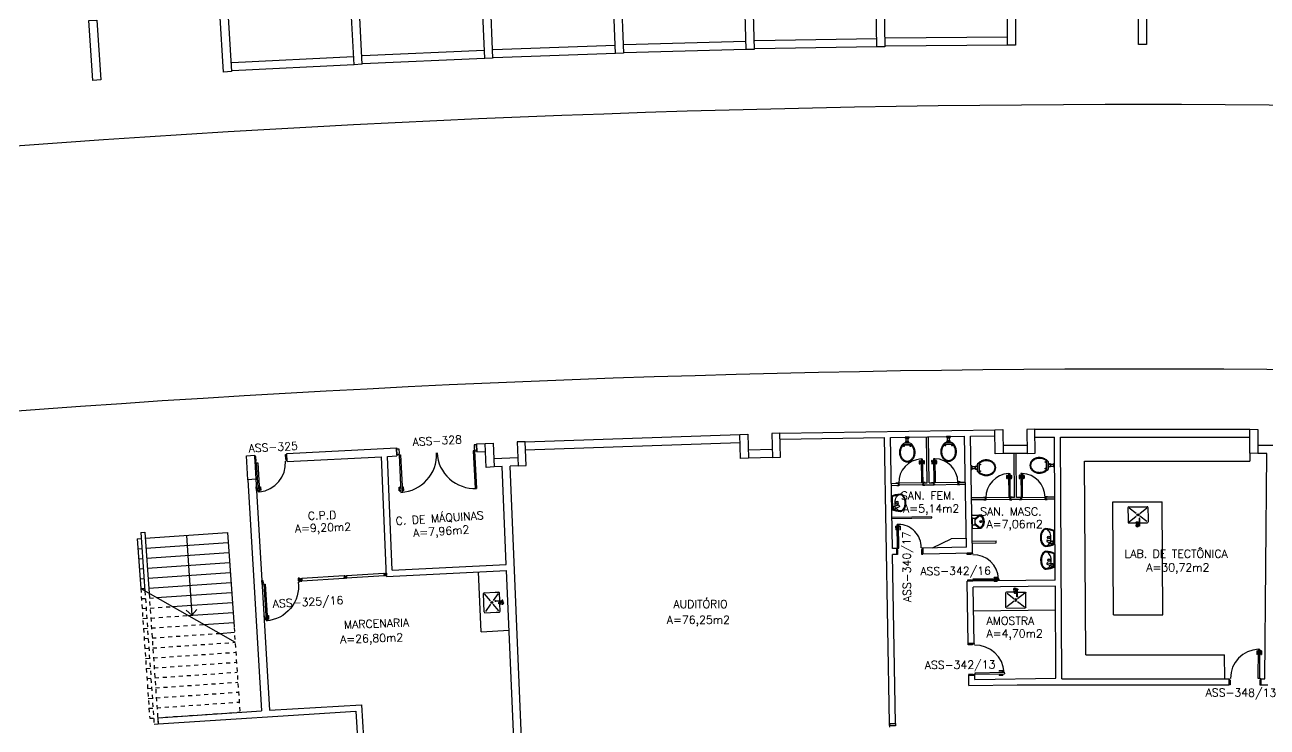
# Model space of a CAD drawing. Extents: x -152 to 150, y 325 to 437.
# Drawn here: x -27.46 to 3.58, y 367.29 to 384.86 of the extents above; entities that cross this region are included whole.
import ezdxf
from ezdxf.enums import TextEntityAlignment as Align

# ---------------------------------------------------------------- set-up
doc = ezdxf.new("R2010")
doc.units = 0
doc.header["$LTSCALE"] = 0.01
doc.header["$MEASUREMENT"] = 0
doc.linetypes.add('HIDDEN2', pattern=[0.1875, 0.125, -0.0625])
doc.layers.get('0').update_dxf_attribs({"linetype": 'CONTINUOUS'})
for name, color, linetype in [('ALV', 2, 'CONTINUOUS'), ('AREA', 2, 'CONTINUOUS'), ('BANC', 2, 'CONTINUOUS'), ('CARIMBO', 7, 'CONTINUOUS'), ('DIV', 2, 'CONTINUOUS'), ('ESC', 1, 'CONTINUOUS'), ('ESQ', 1, 'CONTINUOUS'), ('ESTR', 3, 'CONTINUOUS'), ('MACANETA', 2, 'CONTINUOUS'), ('MARCO', 2, 'CONTINUOUS'), ('MAÇANETA', 2, 'CONTINUOUS'), ('PEÇAS', 1, 'CONTINUOUS'), ('PISO', 1, 'CONTINUOUS'), ('PORTA', 2, 'CONTINUOUS'), ('SOLEIRA', 1, 'CONTINUOUS'), ('TEXTO', 2, 'CONTINUOUS'), ('TEXTO-ENDEREÇO', 2, 'CONTINUOUS')]:
    doc.layers.add(name, color=color, linetype=linetype)
doc.styles.add('UNB-100', font='simplex.shx', dxfattribs={"height": 3})
doc.styles.add('UNB-100-1', font='simplex.shx', dxfattribs={"height": 0.2})

# ---------------------------------------------------------------- blocks, each defined once
blk = doc.blocks.new('MICTR-P-SSC')
for p, q in [((0, 0.08), (0, 0.155)), ((0, 0.08), (0, -0.08)), ((0.081, 0.08), (0, 0.08)), ((0.01, 0.165), (0.205, 0.165)), ((0.168, 0.129), (0.08, 0.046)), ((0.08, -0.076), (0.08, 0.076)), ((0.151, 0.147), (0.083, 0.083)), ((0, -0.08), (0, -0.155)), ((0, -0.08), (0.081, -0.08)), ((0.01, -0.165), (0.205, -0.165)), ((0.168, -0.129), (0.08, -0.046)), ((0.151, -0.147), (0.083, -0.083))]:
    blk.add_line(p, q)
for radius in [0.025, 0.015]:
    blk.add_circle((0.22, 0), radius)
for centre, radius, start, end in [((0.01, 0.155), 0.01, 90, 180), ((0.09, 0.076), 0.01, 133.3634, 180), ((0.197, 0.098), 0.0675, 49.5319, 133.3634), ((0.197, 0.098), 0.0425, 49.5319, 133.3634), ((0.114, 0), 0.171, 357.4005, 49.5319), ((0.114, 0), 0.196, 358.2793, 49.5319), ((0.01, -0.155), 0.01, 180, 270), ((0.09, -0.076), 0.01, 180, 226.6366), ((0.197, -0.098), 0.0675, 226.6366, 310.4681), ((0.197, -0.098), 0.0425, 226.6366, 310.4681), ((0.114, 0), 0.171, 310.4681, 357.3509), ((0.114, 0), 0.196, 310.4681, 357.7012)]:
    blk.add_arc(centre, radius, start, end)
blk = doc.blocks.new('VDC-P')
for p, q in [((-0.127, 0.192), (0.127, 0.192)), ((-0.109, 0.202), (0.109, 0.202)), ((-0.068, 0.152), (0.068, 0.152)), ((-0.05, 0.152), (-0.03, 0.11)), ((-0.05, 0.015), (-0.05, 0)), ((-0.05, 0), (0.05, 0)), ((0.045, 0.02), (-0.045, 0.02)), ((-0.04, 0.025), (-0.04, 0.02)), ((0.035, 0.03), (-0.035, 0.03)), ((-0.03, 0.152), (-0.03, 0.11)), ((0.03, 0.11), (-0.03, 0.11)), ((0.03, 0.1), (-0.03, 0.1)), ((-0.025, 0.1), (-0.025, 0.03)), ((0.025, 0.1), (0.025, 0.03)), ((0.03, 0.152), (0.03, 0.11)), ((0.05, 0.152), (0.03, 0.11)), ((0.04, 0.025), (0.04, 0.02)), ((0.05, 0.015), (0.05, 0))]:
    blk.add_line(p, q)
for points in [[(0.16, 0.244, 0.050424), (0.18, 0.288, 0.082137), (0.195, 0.381, 0.082137), (0.18, 0.474, 0.090148), (0.138, 0.549, 0.104406), (0.073, 0.601, 0.117345), (0, 0.619, 0.117345), (-0.073, 0.601, 0.104406), (-0.138, 0.549, 0.090148), (-0.18, 0.474, 0.082137), (-0.195, 0.381, 0.082137)], [(-0.195, 0.381, 0.082137), (-0.18, 0.288, 0.050424), (-0.16, 0.244, 0.104406)], [(0.142, 0.254, 0.050424), (0.161, 0.295, 0.082137), (0.175, 0.381, 0.082137), (0.161, 0.468, 0.090148), (0.122, 0.536, 0.104406), (0.064, 0.583, 0.117345), (0, 0.599, 0.117345), (-0.064, 0.583, 0.104406), (-0.122, 0.536, 0.090148), (-0.161, 0.468, 0.082137), (-0.175, 0.381, 0.082137)], [(-0.175, 0.381, 0.082137), (-0.161, 0.295, 0.050424), (-0.142, 0.254, 0.050424)]]:
    blk.add_lwpolyline(points, format="xyb")
for centre in [(-0.083, 0.226), (0.083, 0.226)]:
    blk.add_circle(centre, 0.0101)
for centre, radius, start, end in [((0.08, 0.36), 0.266, 205.6863, 226.7558), ((0.08, 0.36), 0.246, 205.6863, 219.7706), ((-0.068, 0.202), 0.05, 226.7558, 270), ((-0.045, 0.015), 0.005, 90, 180), ((-0.035, 0.025), 0.005, 90, 180), ((-0.03, 0.105), 0.005, 90, 270), ((0.03, 0.105), 0.005, 270, 90), ((0.035, 0.025), 0.005, 0, 90), ((0.045, 0.015), 0.005, 360, 90), ((0.068, 0.202), 0.05, 270, 313.2442), ((-0.08, 0.36), 0.266, 313.2442, 334.3137), ((-0.08, 0.36), 0.246, 320.2294, 334.3137)]:
    blk.add_arc(centre, radius, start, end)
blk = doc.blocks.new('MACANETA')
at = {"layer": 'MACANETA'}
for p, q in [((-0.077, 0.052), (-0.077, 0.12)), ((-0.059, 0.052), (-0.059, 0.12)), ((-0.059, 0.075), (-0.036, 0.075)), ((-0.059, 0.052), (-0.036, 0.052)), ((-0.036, 0.044), (-0.036, 0.084)), ((-0.036, 0.084), (-0.03, 0.084)), ((-0.036, 0.044), (-0.03, 0.044)), ((0.006, 0.084), (0, 0.084)), ((0.006, 0.044), (0, 0.044)), ((0.006, 0.044), (0.006, 0.084)), ((0.029, 0.075), (0.006, 0.075)), ((0.029, 0.052), (0.006, 0.052)), ((0.029, 0.052), (0.029, 0.12)), ((0.047, 0.052), (0.047, 0.12))]:
    blk.add_line(p, q, dxfattribs=at)
for centre, start, end in [((-0.068, 0.12), 90, 180), ((-0.068, 0.052), 180, 270), ((-0.068, 0.12), 0, 90), ((-0.068, 0.052), 270, 0), ((0.038, 0.12), 90, 180), ((0.038, 0.052), 180, 270), ((0.038, 0.12), 0, 90), ((0.038, 0.052), 270, 0)]:
    blk.add_arc(centre, 0.00874, start, end, dxfattribs=at)
blk = doc.blocks.new('DOOR60-SSC')
at = {"layer": 'PORTA'}
for p, q in [((0.015, -0.6), (0.015, 0)), ((0.015, 0), (0.045, 0)), ((0.045, -0.6), (0.045, 0)), ((0.045, -0.6), (0.015, -0.6))]:
    blk.add_line(p, q, dxfattribs=at)
at = {"layer": 'PORTA', "color": 1}
blk.add_arc((0.015, 0), 0.6, 272.866, 0, dxfattribs=at)
at = {"layer": 'PORTA'}
blk.add_blockref('MACANETA', (0.045, -0.6), dxfattribs=at)
blk = doc.blocks.new('PD80-SSC')
at = {"color": 2}
for p, q in [((-0.777, 0.01), (-0.777, -0.03)), ((-0.777, 0.01), (-0.687, 0.01)), ((-0.687, 0), (-0.687, 0.01)), ((-0.075, 0), (0.075, 0)), ((-0.075, 0), (-0.075, -0.02)), ((0.075, -0.03), (0.075, 0)), ((-0.817, -0.065), (-0.817, -0.03)), ((-0.085, -0.03), (-0.817, -0.03)), ((-0.085, -0.065), (-0.817, -0.065)), ((-0.777, -0.105), (-0.777, -0.065)), ((-0.777, -0.105), (-0.687, -0.105)), ((-0.767, 0), (-0.767, -0.03)), ((-0.767, 0), (-0.687, 0)), ((-0.767, -0.095), (-0.767, -0.065)), ((-0.767, -0.095), (-0.687, -0.095)), ((-0.687, -0.095), (-0.687, -0.105)), ((-0.085, -0.03), (-0.085, -0.065)), ((-0.075, -0.02), (-0.04, -0.02)), ((-0.04, -0.03), (-0.04, -0.02)), ((-0.04, -0.03), (0.075, -0.03)), ((-0.075, -0.781), (-0.04, -0.781)), ((-0.075, -0.801), (-0.075, -0.781)), ((-0.075, -0.801), (0.075, -0.801)), ((-0.075, -0.802), (0.075, -0.802)), ((-0.04, -0.771), (0.075, -0.771)), ((-0.04, -0.771), (-0.04, -0.781)), ((0.075, -0.771), (0.075, -0.801))]:
    blk.add_line(p, q, dxfattribs=at)
at = {"color": 1}
blk.add_arc((-0.085, -0.03), 0.731, 182.6571, 270, dxfattribs=at)
blk = doc.blocks.new('PILAR-SSC')
blk.add_lwpolyline([(0.203, -42.962), (0.203, -44.462), (0.003, -44.462), (0.003, -42.962)], close=True)
blk = doc.blocks.new('ESCASS-SSC')
at = {"layer": 'ESC'}
for p, q in [((-0.6, -1.738), (-0.6, -3.271)), ((-0.5, -1.738), (-0.6, -1.738)), ((-0.5, -1.738), (-0.5, -3.204)), ((-2.66, -1.888), (-2.66, -4.249)), ((-0.6, -1.888), (-2.66, -1.888)), ((-0.6, -2.138), (-2.66, -2.138)), ((-0.4, -1.888), (-0.5, -1.888)), ((-0.4, -2.138), (-0.5, -2.138)), ((-0.4, -1.888), (-0.4, -3.138)), ((-0.6, -2.388), (-2.66, -2.388)), ((-0.4, -2.388), (-0.5, -2.388)), ((-0.6, -2.638), (-2.66, -2.638)), ((-0.4, -2.638), (-0.5, -2.638)), ((-0.6, -2.888), (-2.66, -2.888)), ((-0.4, -2.888), (-0.5, -2.888)), ((-0.4, -3.138), (-2.66, -4.638)), ((-0.6, -3.138), (-2.66, -3.138)), ((-0.777, -3.388), (-2.66, -3.388)), ((-0.4, -3.138), (-0.5, -3.138)), ((-1.153, -3.638), (-2.66, -3.638)), ((-1.53, -3.888), (-2.66, -3.888)), ((-1.907, -4.138), (-2.66, -4.138)), ((-2.283, -4.388), (-2.66, -4.388))]:
    blk.add_line(p, q, dxfattribs=at)
at = {"layer": 'ESC', "linetype": 'HIDDEN2'}
for p, q in [((-0.6, -3.388), (-0.777, -3.388)), ((-0.6, -3.271), (-0.6, -6.538)), ((-0.5, -3.204), (-0.5, -6.538)), ((-0.4, -3.388), (-0.5, -3.388)), ((-0.4, -3.138), (-0.4, -6.388)), ((-0.6, -3.638), (-1.153, -3.638)), ((-0.4, -3.638), (-0.5, -3.638)), ((-0.6, -3.888), (-1.53, -3.888)), ((-0.4, -3.888), (-0.5, -3.888)), ((-2.66, -4.268), (-2.66, -6.388)), ((-0.6, -4.138), (-1.907, -4.138)), ((-0.4, -4.138), (-0.5, -4.138)), ((-0.6, -4.638), (-2.66, -4.638)), ((-0.6, -4.388), (-2.283, -4.388)), ((-0.4, -4.388), (-0.5, -4.388)), ((-0.4, -4.638), (-0.5, -4.638)), ((-0.6, -4.888), (-2.66, -4.888)), ((-0.4, -4.888), (-0.5, -4.888)), ((-0.6, -5.138), (-2.66, -5.138)), ((-0.4, -5.138), (-0.5, -5.138)), ((-0.6, -5.388), (-2.66, -5.388)), ((-0.4, -5.388), (-0.5, -5.388)), ((-0.6, -5.638), (-2.66, -5.638)), ((-0.6, -5.888), (-2.66, -5.888)), ((-0.4, -5.638), (-0.5, -5.638)), ((-0.4, -5.888), (-0.5, -5.888)), ((-0.6, -6.138), (-2.66, -6.138)), ((-0.4, -6.138), (-0.5, -6.138)), ((-0.6, -6.388), (-2.66, -6.388)), ((-0.4, -6.388), (-0.5, -6.388)), ((-0.5, -6.538), (-0.6, -6.538))]:
    blk.add_line(p, q, dxfattribs=at)
blk = doc.blocks.new('ESCASSS-SSC')
at = {"layer": 'ALV', "xscale": -1}
blk.add_blockref('ESCASS-SSC', (0, 0), dxfattribs=at)
blk = doc.blocks.new('PTDP-SSC')
at = {"color": 2}
for p, q in [((0.055, 1.015), (0.09, 1.015)), ((0.055, 0.075), (0.055, 1.015)), ((0.09, 0.075), (0.09, 1.015)), ((1.91, 0.075), (1.91, 1.015)), ((1.945, 1.015), (1.91, 1.015)), ((1.945, 0.075), (1.945, 1.015)), ((0.05, 0.075), (0, 0.075)), ((0, 0.075), (0, -0.075)), ((0.05, 0.04), (0.05, 0.075)), ((0.06, 0.04), (0.05, 0.04)), ((0.055, 0.075), (0.09, 0.075)), ((0.06, -0.075), (0.06, 0.04)), ((1.945, 0.075), (1.91, 0.075)), ((1.94, -0.075), (1.94, 0.04)), ((1.94, 0.04), (1.95, 0.04)), ((1.95, 0.04), (1.95, 0.075)), ((1.95, 0.075), (2, 0.075)), ((2, 0.075), (2, -0.075)), ((0, -0.075), (0.06, -0.075)), ((2, -0.075), (1.94, -0.075))]:
    blk.add_line(p, q, dxfattribs=at)
at = {"color": 1}
for centre, start, end in [((0.055, 0.075), 0, 90), ((1.945, 0.075), 90, 180)]:
    blk.add_arc(centre, 0.94, start, end, dxfattribs=at)
blk = doc.blocks.new('INOXA1-P')
for p, q in [((0.043, 0.008), (0.043, -0.022)), ((0.062, 0.04), (0.071, 0.04)), ((0.131, 0.048), (0.076, 0.043)), ((0.131, -0.002), (0.076, 0.003)), ((0.12, 0.23), (0.12, 0.047)), ((0.22, 0.25), (0.14, 0.25)), ((0.15, 0.22), (0.287, 0.043)), ((0.5, 0.25), (0.22, 0.25)), ((0.353, 0.043), (0.49, 0.22)), ((0.52, 0.23), (0.52, -0.23)), ((0.22, -0.027), (0.054, -0.027)), ((0.22, -0.037), (0.054, -0.037)), ((0.063, -0.003), (0.063, -0.021)), ((0.12, -0.001), (0.12, -0.027)), ((0.12, -0.037), (0.12, -0.23)), ((0.22, -0.25), (0.14, -0.25)), ((0.15, -0.22), (0.287, -0.043)), ((0.231, -0.027), (0.22, -0.027)), ((0.231, -0.037), (0.22, -0.037)), ((0.5, -0.25), (0.22, -0.25)), ((0.353, -0.043), (0.49, -0.22))]:
    blk.add_line(p, q)
blk.add_lwpolyline([(0.076, 0.003), (0.072, 0.004), (0.069, 0.009), (0.067, 0.015), (0.066, 0.023), (0.067, 0.031), (0.069, 0.037), (0.072, 0.042), (0.076, 0.043)])
blk.add_lwpolyline([(0.131, 0.048), (0.137, 0.046), (0.143, 0.041), (0.147, 0.033), (0.148, 0.023), (0.147, 0.013), (0.143, 0.006), (0.137, 0), (0.131, -0.002), (0.125, 0), (0.119, 0.006), (0.115, 0.013), (0.114, 0.023), (0.115, 0.033), (0.119, 0.041), (0.125, 0.046)], close=True)
for radius in [0.0266, 0.0163]:
    blk.add_circle((0.32, 0), radius)
for centre, radius, start, end in [((0.054, 0.023), 0.0349, 36.1705, 252.2568), ((0.054, 0.023), 0.0189, 62.7367, 235.7375), ((0.073, -0.003), 0.01, 102.8285, 180), ((0.054, 0.023), 0.0349, 285.5373, 323.9987), ((0.14, 0.23), 0.02, 90, 180), ((0.5, 0.23), 0.02, 360, 90), ((0.054, -0.032), 0.0145, 20.161, 339.839), ((0.054, -0.032), 0.005, 90.0037, 269.9963), ((0.14, -0.23), 0.02, 180, 270), ((0.231, -0.032), 0.00738, 222.6559, 137.3441), ((0.231, -0.032), 0.005, 269.9935, 90.0065), ((0.5, -0.23), 0.02, 270, 360)]:
    blk.add_arc(centre, radius, start, end)
blk = doc.blocks.new('LAVAT-P')
for p, q in [((-0.17, 0), (0.17, 0)), ((-0.157, -0.02), (0.157, -0.02)), ((0.063, -0.173), (0.094, -0.055)), ((0.069, -0.185), (0.09, -0.192)), ((0.102, -0.187), (0.151, -0.074))]:
    blk.add_line(p, q)
for points in [[(-0.225, -0.214, 0.136108), (-0.208, -0.262, 0.106861), (-0.155, -0.311, 0.073747), (-0.087, -0.339, 0.060305), (0, -0.349, 0.060305), (0.087, -0.339, 0.073747), (0.155, -0.311, 0.106861), (0.208, -0.262, 0.136108), (0.225, -0.214, 0.062982)], [(0.083, -0.096, 0.121735), (-0.082, -0.096, 0.073747), (-0.145, -0.122, 0.106861), (-0.192, -0.165, 0.153587), (-0.205, -0.208, 0.153587)], [(-0.205, -0.208, 0.153587), (-0.192, -0.251, 0.106861), (-0.145, -0.294, 0.073747), (-0.082, -0.32, 0.060305), (0, -0.329, 0.060305), (0.082, -0.32, 0.073747), (0.145, -0.294, 0.106861), (0.192, -0.251, 0.153587), (0.205, -0.208, 0.153587), (0.192, -0.165, 0.106861), (0.145, -0.122, 0.014792), (0.133, -0.115, 0.039243)]]:
    blk.add_lwpolyline(points, format="xyb")
for centre, radius in [((0, -0.135), 0.0347), ((0, -0.135), 0.0265), ((0.122, -0.065), 0.03)]:
    blk.add_circle(centre, radius)
for centre, radius, start, end in [((0.376, -0.254), 0.602, 155.0201, 176.1902), ((-0.376, -0.254), 0.602, 3.8098, 24.9799), ((0.376, -0.254), 0.582, 156.2686, 173.4578), ((0.073, -0.176), 0.01, 165.2139, 250.8603), ((0.122, -0.065), 0.0361, 302.4689, 199.2518), ((0.093, -0.183), 0.01, 250.8603, 336.5068), ((-0.376, -0.254), 0.582, 6.5422, 23.7314)]:
    blk.add_arc(centre, radius, start, end)
blk = doc.blocks.new('DOOR-60-SSC')
at = {"layer": 'PORTA'}
for p, q in [((-0.045, -0.6), (-0.045, 0)), ((-0.015, 0), (-0.045, 0)), ((-0.015, -0.6), (-0.015, 0)), ((-0.045, -0.6), (-0.015, -0.6))]:
    blk.add_line(p, q, dxfattribs=at)
at = {"layer": 'PORTA', "color": 1}
blk.add_arc((-0.015, 0), 0.6, 180, 267.134, dxfattribs=at)
at = {"layer": 'PORTA'}
blk.add_blockref('MACANETA', (-0.015, -0.6), dxfattribs=at)
blk = doc.blocks.new('DIVMT-SSC')
for p, q in [((0, 0.005), (0, -0.005)), ((0, -0.005), (0, 0.005)), ((-0.03, -0.03), (-0.03, -0.97)), ((0.006, -0.03), (-0.006, -0.03)), ((-0.005, 0), (0.005, 0)), ((0.005, 0), (-0.005, 0)), ((0.006, -0.02), (0.006, -0.03)), ((0.03, -0.03), (0.03, -0.97)), ((0.03, -0.97), (-0.03, -0.97)), ((-0.006, -0.98), (-0.006, -0.97)), ((-0.006, -0.98), (0.006, -0.98)), ((0.006, -1.001), (-0.006, -1.001)), ((0.005, -0.97), (-0.005, -0.97)), ((0, -0.994), (0, -1.007)), ((0, -1.02), (0, -1.021)), ((0.006, -0.98), (0.006, -0.97))]:
    blk.add_line(p, q)
blk.add_lwpolyline([(0.006, -0.02), (-0.006, -0.02), (0.006, -0.02), (0.006, -0.03), (0.03, -0.03), (0.03, -0.008), (0.02, -0.008), (0.02, 0.008), (0.03, 0.008), (0.03, 0.03), (0.006, 0.03), (0.006, 0.02), (-0.006, 0.02), (-0.006, 0.03), (-0.03, 0.03), (-0.03, 0.008), (-0.02, 0.008), (-0.02, -0.008), (-0.03, -0.008), (-0.03, -0.03), (-0.006, -0.03), (-0.006, -0.02), (-0.006, -0.03)])
blk = doc.blocks.new('PDV2E-SSC')
at = {"layer": 'DIV'}
for p, q in [((0.076, 0.05), (0.076, 0.965)), ((0.106, 0.965), (0.076, 0.965)), ((0.106, 0.05), (0.106, 0.965)), ((0.034, 0.925), (0.034, 0.835)), ((0.034, 0.925), (0.074, 0.925)), ((0.044, 0.835), (0.034, 0.835)), ((0.044, 0.915), (0.044, 0.835)), ((0.044, 0.915), (0.074, 0.915)), ((0.148, 0.925), (0.108, 0.925)), ((0.138, 0.915), (0.108, 0.915)), ((0.138, 0.915), (0.138, 0.835)), ((0.138, 0.835), (0.148, 0.835)), ((0.148, 0.925), (0.148, 0.835)), ((0.031, 0.05), (0.031, -0.05)), ((0.051, 0.05), (0.031, 0.05)), ((0.051, 0.02), (0.051, 0.05)), ((0.051, 0.02), (0.061, 0.02)), ((0.061, -0.05), (0.061, 0.02)), ((0.076, 0.05), (0.106, 0.05)), ((0.95, 0.02), (0.94, 0.02)), ((0.94, -0.05), (0.94, 0.02)), ((0.95, 0.02), (0.95, 0.05)), ((0.95, 0.05), (0.97, 0.05)), ((0.97, 0.05), (0.97, 0.035)), ((0.97, 0.035), (0.97, -0.035)), ((0.031, -0.05), (0.061, -0.05)), ((0.97, -0.05), (0.94, -0.05)), ((0.97, -0.035), (0.97, -0.05))]:
    blk.add_line(p, q, dxfattribs=at)
at = {"layer": 'DIV', "color": 1}
blk.add_arc((0.076, 0.1), 0.865, 356.6786, 90, dxfattribs=at)
blk = doc.blocks.new('A$C73356FFD')
at = {"layer": 'DIV'}
for p, q in [((0.025, 0.03), (0.035, 0.03)), ((0.035, 0.03), (0.025, 0.03)), ((0.03, 0.025), (0.03, 0.035)), ((0.03, 0.035), (0.03, 0.025))]:
    blk.add_line(p, q, dxfattribs=at)
blk.add_lwpolyline([(0.009, 0.036), (0, 0.036), (0, 0.06), (0.022, 0.06), (0.022, 0.05), (0.038, 0.05), (0.038, 0.06), (0.06, 0.06), (0.06, 0.036), (0.05, 0.036), (0.05, 0.024), (0.06, 0.024), (0.06, 0), (0.038, 0), (0.038, 0.01), (0.022, 0.01), (0.022, 0), (0, 0), (0, 0.024), (0.009, 0.024)], close=True, dxfattribs=at)
blk = doc.blocks.new('A$C282A6B1B')
at = {"linetype": 'Continuous'}
blk.add_blockref('A$C73356FFD', (0, 0), dxfattribs=at)

msp = doc.modelspace()

# ---------------------------------------------------------------- linework, layer by layer
at = {"layer": 'ALV'}
for p, q in [((-12.713, 384.339), (-15.762, 384.236)), ((-9.445, 384.438), (-12.494, 384.36)), ((-6.176, 384.508), (-9.225, 384.456)), ((-6.173, 384.308), (-9.222, 384.256)), ((-2.906, 384.551), (-5.956, 384.525)), ((-2.905, 384.351), (-5.955, 384.325)), ((-19.247, 384.059), (-22.293, 383.904)), ((-15.981, 384.213), (-19.028, 384.083)), ((-15.972, 384.013), (-19.019, 383.884)), ((-12.706, 384.139), (-15.755, 384.036)), ((-9.44, 384.238), (-12.489, 384.16)), ((-19.237, 383.86), (-22.283, 383.704)), ((-8.595, 374.642), (-3.223, 374.733)), ((-2.223, 374.742), (3.15, 374.742)), ((-16.18, 374.38), (-15.963, 374.391)), ((-16.18, 374.38), (-16.167, 374.18)), ((-14.964, 374.433), (-9.594, 374.616)), ((-14.957, 374.233), (-9.587, 374.416)), ((-8.592, 374.492), (-5.981, 374.536)), ((-5.859, 367.382), (-5.981, 374.536)), ((-5.831, 374.539), (-3.981, 374.57)), ((-5.784, 371.759), (-5.831, 374.539)), ((-3.934, 371.791), (-3.981, 374.57)), ((-3.831, 374.573), (-3.22, 374.583)), ((-3.782, 371.643), (-3.831, 374.573)), ((-2.223, 374.542), (-1.735, 374.542)), ((-1.714, 370.966), (-1.735, 374.542)), ((-1.585, 374.542), (3.15, 374.542)), ((-1.55, 368.502), (-1.585, 374.542)), ((-20.919, 374.137), (-18.177, 374.277)), ((-20.908, 373.934), (-20.919, 374.137)), ((-20.908, 373.938), (-18.551, 374.058)), ((-18.423, 371.061), (-18.551, 374.058)), ((-18.401, 374.066), (-18.164, 374.078)), ((-18.28, 371.218), (-18.401, 374.066)), ((-18.177, 374.277), (-18.164, 374.078)), ((-16.167, 374.18), (-15.952, 374.191)), ((-8.784, 374.237), (-9.384, 374.221)), ((-2.419, 374.34), (-3.019, 374.335)), ((-2.418, 374.14), (-3.018, 374.135)), ((3.569, 374.138), (3.344, 374.14)), ((3.946, 374.335), (3.346, 374.34)), ((3.522, 368.502), (3.569, 374.138)), ((-15.146, 374.025), (-15.746, 374)), ((-15.537, 373.808), (-15.737, 373.8)), ((-15.433, 371.364), (-15.537, 373.808)), ((-15.138, 373.825), (-15.338, 373.817)), ((-14.581, 356.043), (-15.338, 373.817)), ((-8.779, 374.037), (-9.379, 374.022)), ((-21.891, 373.482), (-21.546, 367.702)), ((-21.692, 373.494), (-21.347, 367.714)), ((-5.685, 371.761), (-5.784, 371.759)), ((-5.683, 371.611), (-5.781, 371.609)), ((-5.709, 367.385), (-5.781, 371.609)), ((-5.685, 371.761), (-5.683, 371.611)), ((-3.934, 371.791), (-5.024, 371.772)), ((-5.024, 371.772), (-5.022, 371.622)), ((-3.782, 371.643), (-5.022, 371.622)), ((-18.28, 371.218), (-15.433, 371.364)), ((-18.423, 371.061), (-15.427, 371.214)), ((-14.78, 356.034), (-15.427, 371.214)), ((-1.714, 370.966), (-3.92, 370.941)), ((-3.893, 369.383), (-3.92, 370.941)), ((-1.713, 370.816), (-3.767, 370.793)), ((-3.743, 369.385), (-3.767, 370.793)), ((-1.7, 368.519), (-1.713, 370.816)), ((-3.743, 369.385), (-3.893, 369.384)), ((-3.728, 368.584), (-3.878, 368.582)), ((-3.875, 368.331), (-3.878, 368.582)), ((-3.727, 368.484), (-3.728, 368.584)), ((-3.727, 368.484), (-1.7, 368.519)), ((-1.55, 368.502), (2.62, 368.502)), ((2.62, 368.502), (2.623, 368.352)), ((3.421, 368.502), (3.522, 368.502)), ((3.421, 368.502), (3.425, 368.352)), ((-3.875, 368.331), (-2.668, 368.352)), ((-2.669, 368.352), (2.623, 368.352)), ((3.425, 368.352), (3.595, 368.352)), ((-21.347, 367.714), (-19.051, 367.851)), ((-19.051, 367.851), (-18.931, 365.838)), ((-24.141, 367.528), (-21.546, 367.702)), ((-24.141, 367.528), (-24.131, 367.379)), ((-24.132, 367.379), (-19.192, 367.692)), ((-19.192, 367.692), (-19.081, 365.831))]:
    msp.add_line(p, q, dxfattribs=at)
at = {"layer": 'BANC'}
for p, q in [((3.144, 374.142), (3.147, 373.942)), ((-0.981, 373.942), (3.147, 373.942)), ((-0.954, 369.102), (-0.981, 373.942)), ((-0.259, 370.102), (-0.275, 372.932)), ((-0.275, 372.932), (0.955, 372.932)), ((0.971, 370.102), (0.955, 372.932)), ((-16.062, 369.679), (-16.126, 371.178)), ((-1.71, 370.216), (-3.757, 370.193)), ((-0.259, 370.102), (0.971, 370.102)), ((-16.062, 369.679), (-15.363, 369.715)), ((-0.954, 369.102), (2.513, 369.102)), ((2.52, 368.501), (2.513, 369.102))]:
    msp.add_line(p, q, dxfattribs=at)
at = {"layer": 'DIV'}
for p, q in [((-4.912, 373.404), (-4.931, 374.554)), ((-4.862, 373.405), (-4.881, 374.555)), ((-2.733, 373.037), (-2.743, 374.137)), ((-2.683, 373.038), (-2.693, 374.138)), ((-5.812, 373.389), (-5.642, 373.392)), ((-5.811, 373.339), (-5.641, 373.342)), ((-5.642, 373.392), (-5.641, 373.342)), ((-5.012, 373.403), (-4.912, 373.404)), ((-5.012, 373.403), (-5.011, 373.353)), ((-5.011, 373.353), (-4.761, 373.357)), ((-4.862, 373.405), (-4.762, 373.407)), ((-4.762, 373.407), (-4.761, 373.357)), ((-4.132, 373.418), (-3.962, 373.42)), ((-4.132, 373.418), (-4.131, 373.368)), ((-4.131, 373.368), (-3.961, 373.37)), ((-3.463, 373.031), (-3.805, 373.028)), ((-3.463, 372.981), (-3.804, 372.978)), ((-3.463, 373.031), (-3.463, 372.981)), ((-2.733, 373.037), (-2.833, 373.036)), ((-2.833, 373.036), (-2.833, 372.986)), ((-2.583, 372.989), (-2.833, 372.986)), ((-2.583, 373.039), (-2.683, 373.038)), ((-2.583, 373.039), (-2.583, 372.989)), ((-1.726, 373.046), (-1.953, 373.044)), ((-1.953, 373.044), (-1.953, 372.994)), ((-1.726, 372.996), (-1.953, 372.994)), ((-3.786, 371.944), (-3.188, 371.951)), ((-3.786, 371.894), (-3.188, 371.901)), ((-3.188, 371.901), (-3.188, 371.951)), ((-20.588, 370.974), (-20.589, 370.974)), ((-20.562, 370.976), (-20.576, 370.975)), ((-20.569, 370.982), (-20.569, 370.969)), ((-20.548, 370.983), (-20.539, 370.984)), ((-20.548, 370.971), (-20.548, 370.983)), ((-20.548, 370.971), (-20.538, 370.972)), ((-19.486, 371.075), (-20.54, 371.008)), ((-20.54, 371.008), (-20.537, 370.948)), ((-20.539, 370.983), (-20.538, 370.973)), ((-19.483, 371.015), (-20.537, 370.948)), ((-19.464, 371.077), (-19.486, 371.075)), ((-19.486, 371.075), (-19.483, 371.015)), ((-19.486, 371.075), (-19.485, 371.051)), ((-19.475, 371.052), (-19.485, 371.051)), ((-19.475, 371.052), (-19.485, 371.051)), ((-19.485, 371.05), (-19.484, 371.04)), ((-19.475, 371.04), (-19.484, 371.039)), ((-19.475, 371.04), (-19.484, 371.039)), ((-19.483, 371.015), (-19.484, 371.039)), ((-19.483, 371.015), (-19.484, 371.036)), ((-19.484, 371.036), (-19.483, 371.018)), ((-19.461, 371.017), (-19.483, 371.015)), ((-19.475, 371.04), (-19.475, 371.052)), ((-19.475, 371.052), (-19.475, 371.04)), ((-19.464, 371.077), (-19.464, 371.067)), ((-19.464, 371.067), (-19.448, 371.068)), ((-19.461, 371.027), (-19.445, 371.028)), ((-19.461, 371.017), (-19.461, 371.027)), ((-19.449, 371.048), (-19.46, 371.047)), ((-19.46, 371.047), (-19.449, 371.048)), ((-19.454, 371.042), (-19.455, 371.052)), ((-19.455, 371.052), (-19.454, 371.042)), ((-19.449, 371.078), (-19.427, 371.079)), ((-19.449, 371.078), (-19.448, 371.068)), ((-19.445, 371.018), (-19.445, 371.028)), ((-19.445, 371.018), (-19.423, 371.019)), ((-19.434, 371.055), (-19.425, 371.055)), ((-19.434, 371.055), (-19.434, 371.043)), ((-19.434, 371.043), (-19.424, 371.043)), ((-19.425, 371.055), (-19.427, 371.079)), ((-19.424, 371.043), (-19.423, 371.019))]:
    msp.add_line(p, q, dxfattribs=at)
msp.add_lwpolyline([(-5.797, 372.509), (-4.797, 372.526), (-4.797, 372.556), (-5.797, 372.539)], dxfattribs=at)
at = {"layer": 'ESC'}
for p, q in [((-23.424, 372.088), (-23.286, 370.093)), ((-23.286, 370.093), (-23.429, 370.219)), ((-23.286, 370.093), (-23.163, 370.237))]:
    msp.add_line(p, q, dxfattribs=at)
at = {"layer": 'ESQ'}
for p, q in [((-18.101, 373.293), (-18.111, 373.293)), ((-18.105, 373.203), (-18.111, 373.293)), ((-18.105, 373.203), (-18.065, 373.205)), ((-18.096, 373.213), (-18.101, 373.293)), ((-18.096, 373.213), (-18.066, 373.215)), ((-18.001, 373.219), (-18.031, 373.217)), ((-17.991, 373.21), (-18.031, 373.207)), ((-18.006, 373.299), (-17.997, 373.3)), ((-18.001, 373.219), (-18.006, 373.299)), ((-17.991, 373.21), (-17.996, 373.3)), ((-5.703, 372.321), (-5.702, 372.231)), ((-5.703, 372.321), (-5.664, 372.321)), ((-5.692, 372.231), (-5.702, 372.231)), ((-5.693, 372.311), (-5.692, 372.231)), ((-5.693, 372.311), (-5.663, 372.311)), ((-5.629, 372.362), (-5.664, 372.361)), ((-5.655, 371.771), (-5.664, 372.361)), ((-5.62, 371.772), (-5.629, 372.362)), ((-5.589, 372.322), (-5.629, 372.322)), ((-5.598, 372.312), (-5.628, 372.312)), ((-5.598, 372.312), (-5.597, 372.232)), ((-5.597, 372.232), (-5.587, 372.232)), ((-5.589, 372.322), (-5.587, 372.232)), ((-5.685, 371.761), (-5.665, 371.761)), ((-5.685, 371.761), (-5.683, 371.611)), ((-5.653, 371.611), (-5.683, 371.611)), ((-5.665, 371.761), (-5.664, 371.726)), ((-5.654, 371.726), (-5.664, 371.726)), ((-5.655, 371.771), (-5.62, 371.772)), ((-5.654, 371.726), (-5.653, 371.611)), ((-5.054, 371.736), (-5.053, 371.621)), ((-5.054, 371.736), (-5.044, 371.736)), ((-5.053, 371.621), (-5.023, 371.621)), ((-5.025, 371.771), (-5.045, 371.771)), ((-5.045, 371.771), (-5.044, 371.736)), ((-5.025, 371.771), (-5.023, 371.621)), ((-5.024, 371.771), (-5.022, 371.621)), ((-5.859, 367.383), (-5.709, 367.385)), ((-5.859, 367.382), (-5.709, 367.385)), ((-5.858, 367.332), (-5.859, 367.382)), ((-5.823, 367.333), (-5.858, 367.332)), ((-5.858, 367.327), (-5.858, 367.292)), ((-5.823, 367.323), (-5.823, 367.333)), ((-5.708, 367.325), (-5.823, 367.323)), ((-5.709, 367.385), (-5.708, 367.325))]:
    msp.add_line(p, q, dxfattribs=at)
msp.add_arc((-5.634, 371.792), 0.57, 358.8954, 89.4724, dxfattribs=at)
at = {"layer": 'ESTR'}
for points in [[(-3.023, 374.735), (-3.018, 374.135), (-3.218, 374.133), (-3.223, 374.733)], [(-2.423, 374.74), (-2.418, 374.14), (-2.218, 374.142), (-2.223, 374.742)], [(3.35, 374.74), (3.344, 374.14), (3.144, 374.142), (3.15, 374.742)], [(-15.763, 374.399), (-15.737, 373.8), (-15.937, 373.791), (-15.962, 374.391)], [(-15.163, 374.425), (-15.138, 373.825), (-14.938, 373.834), (-14.963, 374.433)], [(-9.394, 374.621), (-9.379, 374.022), (-9.579, 374.016), (-9.594, 374.616)], [(-8.794, 374.637), (-8.779, 374.037), (-8.579, 374.042), (-8.594, 374.642)], [(-21.727, 374.093), (-21.692, 373.494), (-21.891, 373.482), (-21.927, 374.081)]]:
    msp.add_lwpolyline(points, close=True, dxfattribs=at)
at = {"layer": 'MARCO'}
for p, q in [((-4.087, 373.428), (-4.137, 373.427)), ((-4.137, 373.427), (-4.137, 373.417)), ((-4.087, 373.418), (-4.087, 373.428)), ((-5.687, 373.401), (-5.637, 373.402)), ((-5.687, 373.391), (-5.687, 373.401)), ((-5.676, 373.331), (-5.676, 373.341)), ((-5.626, 373.332), (-5.676, 373.331)), ((-5.642, 373.392), (-5.637, 373.392)), ((-5.641, 373.342), (-5.626, 373.342)), ((-5.637, 373.402), (-5.637, 373.392)), ((-5.637, 373.392), (-5.627, 373.392)), ((-5.627, 373.392), (-5.626, 373.357)), ((-5.626, 373.357), (-5.616, 373.357)), ((-5.626, 373.342), (-5.626, 373.332)), ((-5.616, 373.342), (-5.626, 373.342)), ((-5.616, 373.357), (-5.616, 373.342)), ((-5.036, 373.367), (-5.036, 373.352)), ((-5.026, 373.367), (-5.036, 373.367)), ((-5.036, 373.352), (-5.026, 373.352)), ((-5.027, 373.402), (-5.026, 373.367)), ((-5.017, 373.402), (-5.027, 373.402)), ((-5.011, 373.353), (-5.026, 373.352)), ((-5.026, 373.352), (-5.026, 373.342)), ((-5.026, 373.342), (-4.976, 373.343)), ((-4.967, 373.413), (-5.017, 373.412)), ((-5.017, 373.412), (-5.017, 373.402)), ((-5.012, 373.403), (-5.017, 373.402)), ((-4.976, 373.343), (-4.976, 373.353)), ((-4.967, 373.403), (-4.967, 373.413)), ((-4.807, 373.416), (-4.757, 373.417)), ((-4.807, 373.406), (-4.807, 373.416)), ((-4.796, 373.346), (-4.796, 373.356)), ((-4.746, 373.347), (-4.796, 373.346)), ((-4.762, 373.407), (-4.757, 373.407)), ((-4.761, 373.357), (-4.746, 373.357)), ((-4.757, 373.417), (-4.757, 373.407)), ((-4.757, 373.407), (-4.747, 373.407)), ((-4.747, 373.407), (-4.746, 373.372)), ((-4.746, 373.372), (-4.736, 373.372)), ((-4.746, 373.357), (-4.746, 373.347)), ((-4.736, 373.357), (-4.746, 373.357)), ((-4.736, 373.372), (-4.736, 373.357)), ((-4.156, 373.382), (-4.156, 373.367)), ((-4.146, 373.382), (-4.156, 373.382)), ((-4.156, 373.367), (-4.146, 373.367)), ((-4.147, 373.417), (-4.146, 373.382)), ((-4.137, 373.417), (-4.147, 373.417)), ((-4.131, 373.368), (-4.146, 373.367)), ((-4.146, 373.367), (-4.146, 373.357)), ((-4.146, 373.357), (-4.096, 373.358)), ((-4.132, 373.418), (-4.137, 373.417)), ((-4.096, 373.358), (-4.096, 373.368)), ((-3.508, 373.041), (-3.458, 373.041)), ((-3.508, 373.031), (-3.508, 373.041)), ((-3.498, 372.971), (-3.498, 372.981)), ((-3.448, 372.971), (-3.498, 372.971)), ((-3.463, 373.031), (-3.458, 373.031)), ((-3.463, 372.981), (-3.448, 372.981)), ((-3.458, 373.041), (-3.458, 373.031)), ((-3.458, 373.031), (-3.448, 373.031)), ((-3.448, 373.031), (-3.448, 372.996)), ((-3.448, 372.996), (-3.438, 372.996)), ((-3.448, 372.981), (-3.448, 372.971)), ((-3.438, 372.981), (-3.448, 372.981)), ((-3.438, 372.996), (-3.438, 372.981)), ((-2.858, 373.001), (-2.858, 372.986)), ((-2.848, 373.001), (-2.858, 373.001)), ((-2.858, 372.986), (-2.848, 372.986)), ((-2.848, 373.036), (-2.848, 373.001)), ((-2.838, 373.036), (-2.848, 373.036)), ((-2.833, 372.986), (-2.848, 372.986)), ((-2.848, 372.986), (-2.848, 372.976)), ((-2.848, 372.976), (-2.798, 372.977)), ((-2.788, 373.047), (-2.838, 373.046)), ((-2.838, 373.046), (-2.838, 373.036)), ((-2.833, 373.036), (-2.838, 373.036)), ((-2.798, 372.977), (-2.798, 372.987)), ((-2.788, 373.037), (-2.788, 373.047)), ((-2.628, 373.048), (-2.578, 373.049)), ((-2.628, 373.038), (-2.628, 373.048)), ((-2.618, 372.978), (-2.618, 372.988)), ((-2.568, 372.979), (-2.618, 372.978)), ((-2.583, 373.039), (-2.578, 373.039)), ((-2.583, 372.989), (-2.568, 372.989)), ((-2.578, 373.049), (-2.578, 373.039)), ((-2.578, 373.039), (-2.568, 373.039)), ((-2.568, 373.039), (-2.568, 373.004)), ((-2.568, 373.004), (-2.558, 373.004)), ((-2.568, 372.989), (-2.568, 372.979)), ((-2.558, 372.989), (-2.568, 372.989)), ((-2.558, 373.004), (-2.558, 372.989)), ((-1.978, 373.009), (-1.978, 372.994)), ((-1.968, 373.009), (-1.978, 373.009)), ((-1.978, 372.994), (-1.968, 372.994)), ((-1.968, 373.044), (-1.968, 373.009)), ((-1.958, 373.044), (-1.968, 373.044)), ((-1.953, 372.994), (-1.968, 372.994)), ((-1.968, 372.994), (-1.968, 372.984)), ((-1.968, 372.984), (-1.918, 372.984)), ((-1.958, 373.054), (-1.958, 373.044)), ((-1.908, 373.054), (-1.958, 373.054)), ((-1.953, 373.044), (-1.958, 373.044)), ((-1.918, 372.984), (-1.918, 372.994)), ((-1.908, 373.044), (-1.908, 373.054))]:
    msp.add_line(p, q, dxfattribs=at)
at = {"layer": 'PEÇAS'}
for p in [(-4.784, 371.776), (-3.938, 372.011)]:
    msp.add_line(p, (-4.317, 372.004), dxfattribs=at)
at = {"layer": 'PISO'}
for radius, start, end in [(382.359, 89.98238, 109.98238), (382.359, 69.08957, 90.01762), (375.744, 89.98207, 109.98207), (375.744, 69.08957, 90.01793)]:
    msp.add_arc((0.463, 0.506), radius, start, end, dxfattribs=at)
at = {"layer": 'SOLEIRA'}
for p, q in [((-5.062, 373.402), (-5.637, 373.392)), ((-5.036, 373.352), (-5.616, 373.342)), ((-4.736, 373.357), (-4.156, 373.367)), ((-4.712, 373.408), (-4.137, 373.417)), ((-2.883, 373.036), (-3.458, 373.031)), ((-2.858, 372.986), (-3.438, 372.981)), ((-2.558, 372.989), (-1.978, 372.994)), ((-2.533, 373.039), (-1.958, 373.044))]:
    msp.add_line(p, q, dxfattribs=at)

# ---------------------------------------------------------------- block references
at = {"layer": 'CARIMBO', "color": 6, "xscale": -1}
for name, p, rotation in [('PDV2E-SSC', (-21.569, 370.911), 183.7077512195157), ('A$C282A6B1B', (-20.537, 370.948), 3.707751219630007)]:
    msp.add_blockref(name, p, dxfattribs=dict(at, rotation=rotation))
at = {"layer": 'DIV', "rotation": 3.937636873151278}
msp.add_blockref('ESCASSS-SSC', (-25.18, 373.86), dxfattribs=at)
at = {"layer": 'DIV', "xscale": -1, "rotation": 273.7077512195182}
msp.add_blockref('DIVMT-SSC', (-18.456, 371.112), dxfattribs=at)
at = {"layer": 'ESQ'}
for name, p, rotation in [('PTDP-SSC', (-16.173, 374.28), 182.9719368492695), ('PD80-SSC', (-21.713, 373.986), 93.63903412283838), ('PD80-SSC', (-3.803, 368.583), 181.1672648901793), ('PD80-SSC', (3.423, 368.427), 269.8856143388592)]:
    msp.add_blockref(name, p, dxfattribs=dict(at, rotation=rotation))
at = {"layer": 'ESQ', "xscale": 0.8726824162505583, "yscale": 0.8726824162505551, "zscale": 0.8726824162505584, "rotation": 180.5156330505429}
msp.add_blockref('PD80-SSC', (-3.841, 370.942), dxfattribs=at)
at = {"layer": 'ESTR'}
for p, rotation in [((-10.578, 428.685), 1.463414634146043), ((-6.932, 428.764), 0.9756097560973349), ((-3.286, 428.811), 0.4878048780493676), ((-17.867, 428.435), 2.439024390242575), ((-14.223, 428.576), 1.951219512195146), ((-25.151, 428.061), 3.414634146341412), ((-21.51, 428.264), 2.926829268292534), ((-28.79, 427.827), 3.902439024390412)]:
    msp.add_blockref('PILAR-SSC', p, dxfattribs=dict(at, rotation=rotation))
msp.add_blockref('PILAR-SSC', (0.361, 428.828), dxfattribs=at)
at = {"layer": 'MAÇANETA'}
for name, p, rotation in [('DOOR60-SSC', (-5.012, 373.403), 180.9756097612733), ('DOOR-60-SSC', (-4.762, 373.407), 180.9756097561299), ('DOOR60-SSC', (-2.833, 373.036), 180.4878048831857), ('DOOR-60-SSC', (-2.583, 373.039), 180.4878048780429)]:
    msp.add_blockref(name, p, dxfattribs=dict(at, rotation=rotation))
at = {"layer": 'PEÇAS'}
for name, p, rotation in [('VDC-P', (-5.413, 374.546), 180), ('VDC-P', (-4.379, 374.563), 180), ('VDC-P', (-3.819, 373.777), 270.6503853658539), ('VDC-P', (-1.731, 373.845), 90.65038536585394), ('INOXA1-P', (0.356, 372.283), 90.65038536585394), ('MICTR-P-SSC', (-3.794, 372.43), 0.6503853658449957), ('LAVAT-P', (-1.737, 372.038), 270.6503853658539), ('LAVAT-P', (-1.731, 371.47), 270.6503853658539), ('INOXA1-P', (-15.475, 370.426), 182.4390243902523)]:
    msp.add_blockref(name, p, dxfattribs=dict(at, rotation=rotation))
at = {"layer": 'PEÇAS', "xscale": -1}
for name, p, rotation in [('LAVAT-P', (-5.803, 372.902), 91.30083414634453), ('INOXA1-P', (-2.696, 370.793), 89.34961463414116)]:
    msp.add_blockref(name, p, dxfattribs=dict(at, rotation=rotation))

# ---------------------------------------------------------------- texts
at = {"layer": 'AREA', "style": 'UNB-100'}
for s, p in [('A=5,14m2', (-5.517, 372.661)), ('A=7,06m2', (-3.432, 372.271)), ('A=30,72m2', (0.56, 371.188)), ('A=76,25m2', (-11.421, 369.879)), ('A=4,70m2', (-3.432, 369.535))]:
    msp.add_text(s, height=0.2, dxfattribs=at).set_placement(p)
for s, rotation, p in [('A=9,20m2', 2.0748, (-20.711, 372.159)), ('A=7,96m2', 3.7164, (-17.753, 372.049)), ('A=26,80m2', 2.0748, (-19.581, 369.386))]:
    msp.add_text(s, height=0.2, rotation=rotation, dxfattribs=at).set_placement(p)
at = {"layer": 'TEXTO', "style": 'UNB-100'}
for s, p in [('SAN. FEM.', (-5.571, 372.983)), ('SAN. MASC.', (-3.591, 372.587)), ('LAB. DE TECTÔNICA', (0.015, 371.53)), ('AUDITÓRIO', (-11.255, 370.271)), ('AMOSTRA', (-3.432, 369.855))]:
    msp.add_text(s, height=0.2, dxfattribs=at).set_placement(p)
for s, rotation, p in [('C.P.D', 2.0748, (-20.386, 372.478)), ('C. DE MÁQUINAS', 3.7164, (-18.19, 372.35)), ('MARCENARIA', 2.0748, (-19.485, 369.754))]:
    msp.add_text(s, height=0.2, rotation=rotation, dxfattribs=at).set_placement(p)
at = {"layer": 'TEXTO-ENDEREÇO', "style": 'UNB-100-1'}
for s, rotation, p in [('ASS-325', 3.0997, (-21.25, 374.197)), ('ASS-328', 3.0997, (-17.152, 374.358)), ('ASS-340/17', 90.4948, (-5.325, 371.303)), ('ASS-342/16', 0.4948, (-4.203, 371.1)), ('ASS-325/16', 3.0997, (-20.38, 370.325)), ('ASS-342/13', 0.4948, (-4.092, 368.754)), ('ASS-348/13', 359.8663, (2.925, 368.056))]:
    msp.add_text(s, height=0.2, rotation=rotation, dxfattribs=at).set_placement(p, align=Align.CENTER)

doc.saveas('drawing.dxf')
